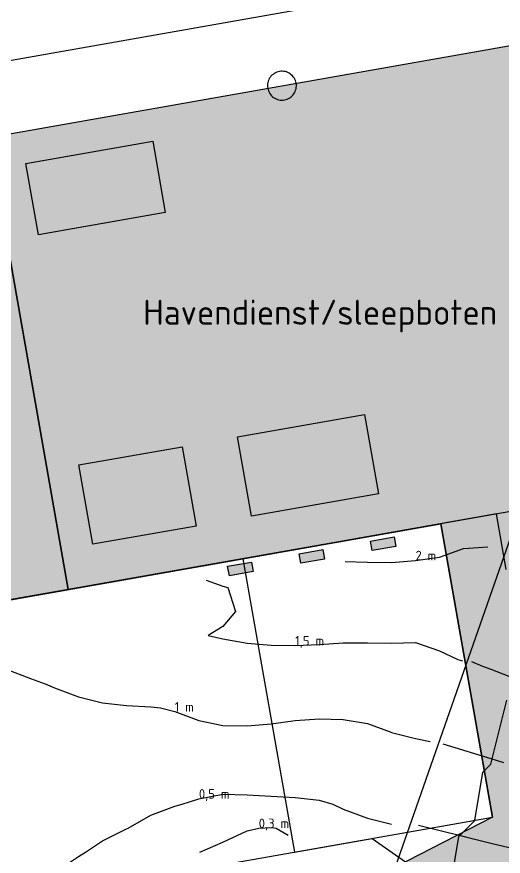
# Model space of a CAD drawing. Header units: metres. Extents: x 284000 to 318000, y 7632000 to 7666000.
# Drawn here: x 296499 to 297105, y 7649760 to 7650806 of the extents above; entities that cross this region are included whole.
import ezdxf
from ezdxf.enums import TextEntityAlignment as Align

# ---------------------------------------------------------------- set-up
doc = ezdxf.new("R2010")
doc.units = ezdxf.units.M
doc.header["$LTSCALE"] = 10
for name, color, linetype in [('HV-BAGGER', 5, 'Continuous'), ('HV-D-GEBOUW', 8, 'Continuous'), ('HV-GOLF-HS-112_5', 7, 'Continuous'), ('HV-GRAAN', 50, 'Continuous'), ('HV-HAVENDIENST', 150, 'Continuous'), ('HV-KADE', 7, 'Continuous'), ('HV-KUSTLIJN', 4, 'Continuous'), ('HV-ONDERGROND', 8, 'Continuous'), ('HV-SCHIP', 3, 'Continuous'), ('HV-TEKST-02', 7, 'Continuous'), ('HV-TOETS-OPENING-2-HOOFDBEKKEN', 6, 'Continuous'), ('HV-TOETS-WAND-HB-OPEN', 30, 'Continuous'), ('HV-VOORHAVEN', 151, 'Continuous'), ('HV-WEG', 7, 'Continuous')]:
    doc.layers.add(name, color=color, linetype=linetype)
doc.styles.add('NLCS-ISO', font='NLCS-ISO.ttf')
doc.styles.get("Standard").update_dxf_attribs({"font": 'NLCS-ISO.ttf'})
picture_1 = doc.add_image_def('image1.jpg', size_in_pixel=(3400, 3400))

msp = doc.modelspace()

# ---------------------------------------------------------------- hatches: boundary and pattern name
at = {"layer": 'HV-D-GEBOUW', "true_color": 0x495057, "transparency": 33554534}
h = msp.add_hatch(color=8, dxfattribs=at)
h.dxf.hatch_style = 1
h.paths.add_polyline_path([(296668.6, 7650651.4), (296684.3, 7650562.5), (296526.2, 7650534.6), (296510.5, 7650623.5)])
h = msp.add_hatch(color=8, dxfattribs=at)
h.dxf.hatch_style = 1
h.paths.add_polyline_path([(296932.5, 7650310.7), (296949.9, 7650211.9), (296791.8, 7650184), (296774.3, 7650282.9)])
h = msp.add_hatch(color=8, dxfattribs=at)
h.dxf.hatch_style = 1
h.paths.add_polyline_path([(296705.2, 7650270.7), (296722.6, 7650171.8), (296594.1, 7650149.2), (296576.7, 7650248)])
at = {"layer": 'HV-GRAAN', "true_color": 0xffd166, "transparency": 33554534}
h = msp.add_hatch(color=50, dxfattribs=at)
h.dxf.hatch_style = 1
h.paths.add_polyline_path([(296464, 7650656.1), (296563.3, 7650092.8), (296039.5, 7650000.4), (295940.2, 7650563.7)])
at = {"layer": 'HV-HAVENDIENST', "true_color": 0x4ea8de, "transparency": 33554534}
h = msp.add_hatch(color=150, dxfattribs=at)
h.dxf.hatch_style = 1
h.paths.add_polyline_path([(296464, 7650656.1), (297224.9, 7650790.3), (297297, 7650670.5), (297266.7, 7650379.9), (297126.6, 7650192.1), (296563.3, 7650092.8)])
at = {"layer": 'HV-SCHIP', "true_color": 0x80ffdb, "transparency": 33554534}
h = msp.add_hatch(color=3, dxfattribs=at)
h.dxf.hatch_style = 1
h.paths.add_polyline_path([(296969.5, 7650158.3), (296971.6, 7650146.5), (296942, 7650141.2), (296939.9, 7650153.1)])
h = msp.add_hatch(color=3, dxfattribs=at)
h.dxf.hatch_style = 1
h.paths.add_polyline_path([(296880.6, 7650142.6), (296882.7, 7650130.8), (296853, 7650125.5), (296850.9, 7650137.4)])
h = msp.add_hatch(color=3, dxfattribs=at)
h.dxf.hatch_style = 1
h.paths.add_polyline_path([(296791.6, 7650126.9), (296793.7, 7650115.1), (296764.1, 7650109.9), (296762, 7650121.7)])
at = {"layer": 'HV-VOORHAVEN', "true_color": 0x1d5c9e, "transparency": 33554534}
h = msp.add_hatch(color=151, dxfattribs=at)
h.dxf.hatch_style = 1
h.paths.add_polyline_path([(296513.3, 7648209.1), (296439.8, 7648135), (296370, 7647837.3), (296521.3, 7647853), (296778.3, 7647924.2), (296780.2, 7647924.7), (298108.1, 7648230), (298420.5, 7648364.2), (298679.3, 7648577.8), (298878.8, 7648814), (299046.7, 7649016.7), (299047.3, 7649017.4), (299164.4, 7649153), (299167.5, 7649156.2), (299170.8, 7649159), (299174.4, 7649161.6), (299178.3, 7649163.7), (299182.3, 7649165.5), (299186.5, 7649166.9), (299190.8, 7649167.9), (299195.2, 7649168.4), (299199.6, 7649168.5), (299204, 7649168.2), (299205.6, 7649167.9), (299260.7, 7649513.7), (299258.7, 7649514), (299254.4, 7649515.1), (299250.2, 7649516.6), (299246.3, 7649518.5), (299242.5, 7649520.8), (299239, 7649523.5), (299235.7, 7649526.5), (299232.8, 7649529.8), (299230.2, 7649533.4), (299228, 7649537.2), (299226.1, 7649541.2), (299224.7, 7649545.4), (299119.5, 7649903.4), (298957.6, 7650254.5), (298763, 7650524.3), (298486.7, 7650701), (298100.7, 7650852.5), (297717.1, 7650925.2), (297449, 7650946.4), (297419.1, 7650937.4), (297297, 7650670.5), (297266.7, 7650379.9), (297126.6, 7650192.1), (297027.8, 7650174.7), (297092.2, 7649809), (296970.7, 7649746.9)])

# ---------------------------------------------------------------- linework, layer by layer
at = {"layer": 'HV-BAGGER'}
for points in [[(297109.1, 7650117.7), (297097, 7650186.9), (296780.7, 7650131.1), (296780.7, 7650131.1), (296845.2, 7649765.5), (296942.2, 7649782.6), (297174.7, 7649619.8)], [(295789.5, 7649579.3), (297092.2, 7649809), (297027.8, 7650174.7), (295863.1, 7649969.3)]]:
    msp.add_lwpolyline(points, dxfattribs=at)
at = {"layer": 'HV-D-GEBOUW'}
for points in [[(296668.6, 7650651.4), (296684.3, 7650562.5), (296526.2, 7650534.6), (296510.5, 7650623.5), (296668.6, 7650651.4)], [(296932.5, 7650310.7), (296949.9, 7650211.9), (296791.8, 7650184), (296774.3, 7650282.9), (296932.5, 7650310.7)], [(296705.2, 7650270.7), (296722.6, 7650171.8), (296594.1, 7650149.2), (296576.7, 7650248), (296705.2, 7650270.7)]]:
    msp.add_lwpolyline(points, close=True, dxfattribs=at)
at = {"layer": 'HV-GOLF-HS-112_5', "color": 1}
msp.add_lwpolyline([(296908.3, 7650127.6), (296936.1, 7650126.7), (296966.1, 7650126.3), (296996.1, 7650129.1), (297026.1, 7650133.1), (297056.1, 7650144.1), (297086.1, 7650146.1)], dxfattribs=at)
at = {"layer": 'HV-GOLF-HS-112_5', "color": 30}
for points in [[(296735, 7650104.3), (296756.1, 7650096.9), (296762.2, 7650095.4), (296771.8, 7650065.4), (296756.1, 7650046.5), (296737.5, 7650035.4), (296756.1, 7650031.3), (296786.1, 7650026), (296816.1, 7650023.5), (296846.1, 7650022.9), (296876.1, 7650024.1), (296906.1, 7650026.2), (296936.1, 7650026.3), (296966.1, 7650025.9), (296996.1, 7650026.9), (297026.1, 7650016.5), (297049, 7650005.4), (297054.7, 7650004)], [(297065.7, 7650003.1), (297079.4, 7649997.3), (297090, 7649993.4), (297120, 7649981.9)]]:
    msp.add_lwpolyline(points, dxfattribs=at)
at = {"layer": 'HV-GOLF-HS-112_5', "color": 2}
for points in [[(296486.1, 7649993.6), (296516.1, 7649981.9), (296534.6, 7649975.4), (296546.1, 7649970.3), (296576.1, 7649958.9), (296606.1, 7649951.5), (296636.1, 7649948.1), (296666.1, 7649946.5), (296678.2, 7649945.4), (296696.1, 7649940.6), (296726.1, 7649929.6), (296756.1, 7649923.4), (296786.1, 7649922.9), (296816.1, 7649925.6), (296846.1, 7649929.5), (296876.1, 7649931.8), (296906.1, 7649930.9), (296936.1, 7649925.9), (296964.4, 7649915.4), (296966.1, 7649914.5), (296996.1, 7649907.3), (297014.2, 7649903.5)], [(297030, 7649900.5), (297060, 7649891.4), (297090, 7649882.2), (297105.9, 7649877.3)]]:
    msp.add_lwpolyline(points, dxfattribs=at)
at = {"layer": 'HV-GOLF-HS-112_5', "color": 4}
for points in [[(296539.7, 7649735.4), (296546.1, 7649740.1), (296576.1, 7649760.1), (296585, 7649765.4), (296606.1, 7649779.6), (296636.1, 7649794.6), (296637.8, 7649795.4), (296666.1, 7649811.7), (296696.1, 7649823), (296705.2, 7649825.4), (296726.1, 7649832.1), (296756.1, 7649837.6), (296786.1, 7649836.8), (296816.1, 7649835.1), (296846.1, 7649833.7), (296876.1, 7649830.3), (296893, 7649825.4), (296906.1, 7649819.2), (296936.1, 7649807.9), (296966.1, 7649800.6)], [(297000, 7649799.1), (297030, 7649791.8), (297048.8, 7649787.3), (297060, 7649784.4), (297090, 7649776.8), (297120, 7649769.6)]]:
    msp.add_lwpolyline(points, dxfattribs=at)
at = {"layer": 'HV-GOLF-HS-112_5', "color": 3}
msp.add_lwpolyline([(296727.5, 7649765.4), (296756.1, 7649777.8), (296786.1, 7649792.3), (296800.7, 7649795.4), (296816.1, 7649796.2), (296822.6, 7649795.4), (296837.5, 7649786.8)], dxfattribs=at)
at = {"layer": 'HV-GRAAN'}
msp.add_lwpolyline([(296464, 7650656.1), (296563.3, 7650092.8), (296039.5, 7650000.4), (295940.2, 7650563.7), (296464, 7650656.1)], close=True, dxfattribs=at)
at = {"layer": 'HV-HAVENDIENST'}
msp.add_lwpolyline([(296464, 7650656.1), (297224.9, 7650790.3), (297297, 7650670.5), (297266.7, 7650379.9), (297126.6, 7650192.1), (296563.3, 7650092.8), (296464, 7650656.1)], close=True, dxfattribs=at)
at = {"layer": 'HV-KADE'}
msp.add_lwpolyline([(296731.3, 7650122.4), (297027.8, 7650174.7)], dxfattribs=at)
at = {"layer": 'HV-KUSTLIJN'}
msp.add_lwpolyline([(297040, 7649725), (297050, 7649785), (297070, 7649805), (297080, 7649865), (297090, 7649875), (297110, 7649955)], dxfattribs=at)
at = {"layer": 'HV-SCHIP'}
for points in [[(296969.5, 7650158.3), (296971.6, 7650146.5), (296942, 7650141.2), (296939.9, 7650153.1), (296969.5, 7650158.3)], [(296880.6, 7650142.6), (296882.7, 7650130.8), (296853, 7650125.5), (296850.9, 7650137.4), (296880.6, 7650142.6)], [(296791.6, 7650126.9), (296793.7, 7650115.1), (296764.1, 7650109.9), (296762, 7650121.7), (296791.6, 7650126.9)]]:
    msp.add_lwpolyline(points, close=True, dxfattribs=at)
at = {"layer": 'HV-TOETS-OPENING-2-HOOFDBEKKEN'}
msp.add_line((297126.6, 7650192.1), (296970.7, 7649746.9), dxfattribs=at)
at = {"layer": 'HV-TOETS-WAND-HB-OPEN'}
for p, q in [((296583.1, 7650096.3), (297027.8, 7650174.7)), ((295990.1, 7649991.7), (296583.1, 7650096.3))]:
    msp.add_line(p, q, dxfattribs=at)
at = {"layer": 'HV-VOORHAVEN'}
msp.add_lwpolyline([(297126.6, 7650192.1), (297027.8, 7650174.7), (297092.2, 7649809), (296970.7, 7649746.9), (296513.3, 7648209.1), (296513.3, 7648209.1), (296439.8, 7648135), (296370, 7647837.3), (296521.3, 7647853), (296778.3, 7647924.2), (296780.2, 7647924.7), (298108.1, 7648230)], dxfattribs=at)
at = {"layer": 'HV-WEG'}
msp.add_lwpolyline([(293206.8, 7650173.5), (297308.1, 7650896.6)], dxfattribs=at)
msp.add_lwpolyline([(296847.3, 7650723.7), (296847, 7650725.4), (296846.4, 7650727.1), (296845.7, 7650728.7), (296844.8, 7650730.3), (296843.8, 7650731.7), (296842.6, 7650733), (296841.3, 7650734.2), (296839.9, 7650735.3), (296838.5, 7650736.3), (296836.9, 7650737.1), (296835.2, 7650737.7), (296833.5, 7650738.2), (296831.8, 7650738.4), (296830, 7650738.6), (296828.2, 7650738.5), (296826.5, 7650738.3), (296824.8, 7650737.9), (296823.1, 7650737.4), (296821.5, 7650736.6), (296819.9, 7650735.8), (296818.5, 7650734.7), (296817.2, 7650733.6), (296816, 7650732.3), (296814.9, 7650730.9), (296813.9, 7650729.4), (296813.1, 7650727.8), (296812.5, 7650726.2), (296812, 7650724.5), (296811.8, 7650722.7), (296811.6, 7650721), (296811.7, 7650719.2), (296811.9, 7650717.5), (296812.3, 7650715.7), (296812.8, 7650714.1), (296813.6, 7650712.4), (296814.4, 7650710.9), (296815.5, 7650709.5), (296816.6, 7650708.1), (296817.9, 7650706.9), (296819.3, 7650705.8), (296820.8, 7650704.9), (296822.4, 7650704.1), (296824, 7650703.5), (296825.7, 7650703), (296827.5, 7650702.7), (296829.2, 7650702.6), (296831, 7650702.6), (296832.7, 7650702.9), (296834.5, 7650703.2), (296836.1, 7650703.8), (296837.8, 7650704.5), (296839.3, 7650705.4), (296840.7, 7650706.4), (296842.1, 7650707.6), (296843.3, 7650708.9), (296844.4, 7650710.3), (296845.3, 7650711.7), (296846.1, 7650713.3), (296846.7, 7650715), (296847.2, 7650716.7), (296847.5, 7650718.4), (296847.6, 7650720.2), (296847.6, 7650722), (296847.3, 7650723.7)], close=True, dxfattribs=at)

# ---------------------------------------------------------------- texts
at = {"layer": 'HV-GOLF-HS-112_5', "color": 1}
msp.add_text('2 m', height=12, dxfattribs=at).set_placement((296996.1, 7650129.1))
at = {"layer": 'HV-GOLF-HS-112_5', "color": 30}
msp.add_text('1,5 m', height=12, dxfattribs=at).set_placement((296846.1, 7650022.9))
at = {"layer": 'HV-GOLF-HS-112_5', "color": 2}
msp.add_text('1 m', height=12, dxfattribs=at).set_placement((296696.1, 7649940.6))
at = {"layer": 'HV-GOLF-HS-112_5', "color": 4}
msp.add_text('0,5 m', height=12, dxfattribs=at).set_placement((296726.1, 7649832.1))
at = {"layer": 'HV-GOLF-HS-112_5', "color": 3}
msp.add_text('0,3 m', height=12, dxfattribs=at).set_placement((296800.7, 7649795.4))
at = {"layer": 'HV-TEKST-02', "style": 'NLCS-ISO'}
msp.add_text('Havendienst/sleepboten', height=31.25, dxfattribs=at).set_placement((296877.2, 7650438.3), align=Align.MIDDLE_CENTER)

# ---------------------------------------------------------------- pictures from other files: only their frames are drawn
at = {"layer": 'HV-ONDERGROND'}
image = msp.add_image(picture_1, insert=(284000, 7632000), size_in_units=(34000, 34000), dxfattribs=at)

doc.saveas('drawing.dxf')
